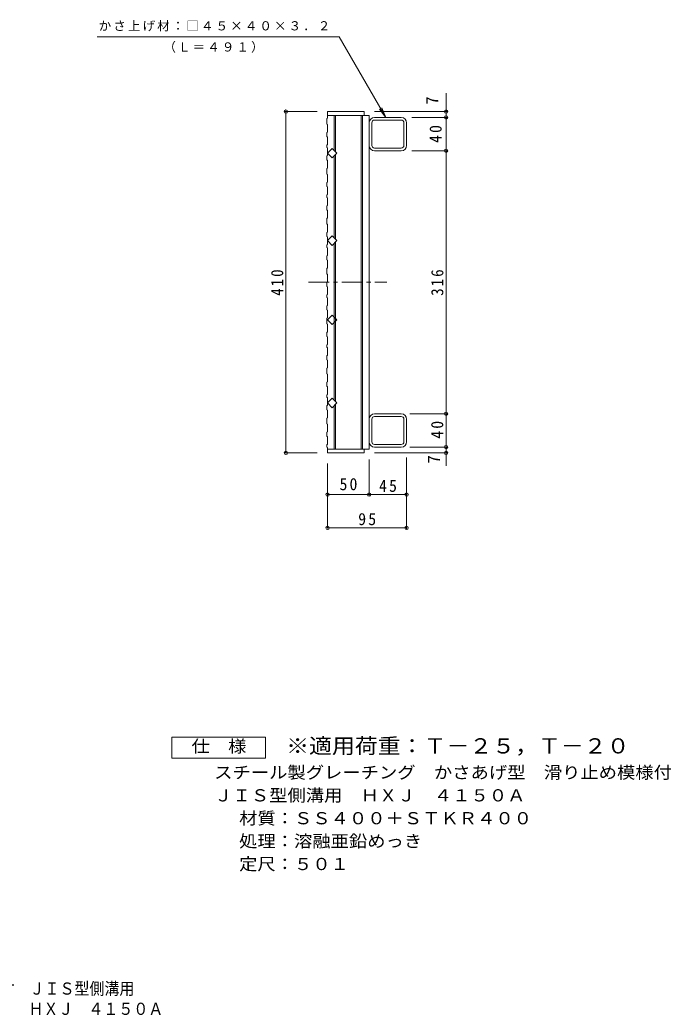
# Model space of a CAD drawing. Units: millimetres, scale not verified. Extents: x -585 to 809, y -686 to 552.
# Drawn here: x 27 to 809, y -686 to 510 of the extents above; entities that cross this region are included whole.
import ezdxf
from ezdxf.enums import TextEntityAlignment as Align

# ---------------------------------------------------------------- set-up
doc = ezdxf.new("R2010")
doc.units = ezdxf.units.MM
doc.header["$LTSCALE"] = 5
doc.header["$PDMODE"] = 32
doc.header["$PDSIZE"] = 4
doc.linetypes.add('CHAIN1', pattern=[8, 5, -1, 1, -1])
for name, color, linetype, lineweight in [('B-1', 2, 'Continuous', 9), ('B-2', 3, 'Continuous', 9), ('B-4', 7, 'Continuous', 9), ('F-4_F-4ﾚｲﾔ', 2, 'Continuous', 9)]:
    doc.layers.add(name, color=color, linetype=linetype, lineweight=lineweight)
doc.layers.add('F-5_F-5ﾚｲﾔ', color=2, linetype='Continuous')
doc.styles.add('ＭＳ ゴシック', font='')
doc.styles.get('ＭＳ ゴシック').set_extended_font_data('MS Gothic')

msp = doc.modelspace()

# ---------------------------------------------------------------- linework, layer by layer
at = {"layer": 'B-1'}
for p, q in [((449.321, 359.18), (449.321, 386.38)), ((484.721, 392.78), (452.521, 392.78)), ((484.721, 389.58), (452.521, 389.58)), ((487.921, 359.18), (487.921, 386.38)), ((491.121, 359.18), (491.121, 386.38)), ((452.521, 355.98), (484.721, 355.98)), ((484.721, 352.78), (452.521, 352.78)), ((484.721, 36.78), (452.521, 36.78)), ((449.321, 30.38), (449.321, 3.18)), ((452.521, 33.58), (484.721, 33.58)), ((487.921, 30.38), (487.921, 3.18)), ((491.121, 30.38), (491.121, 3.18)), ((484.721, -0.02), (452.521, -0.02)), ((484.721, -3.22), (452.521, -3.22))]:
    msp.add_line(p, q, dxfattribs=at)
for centre, radius, start, end in [((452.521, 386.38), 6.4, 90, 180), ((452.521, 386.38), 3.2, 90, 180), ((484.721, 386.38), 6.4, 0, 90), ((484.721, 386.38), 3.2, 0, 90), ((452.521, 359.18), 6.4, 180, 270), ((452.521, 359.18), 3.2, 180, 270), ((484.721, 359.18), 6.4, 270, 0), ((484.721, 359.18), 3.2, 270, 0), ((452.521, 30.38), 6.4, 90, 180), ((484.721, 30.38), 6.4, 0, 90), ((452.521, 30.38), 3.2, 90, 180), ((484.721, 30.38), 3.2, 0, 90), ((452.521, 3.18), 6.4, 180, 270), ((452.521, 3.18), 3.2, 180, 270), ((484.721, 3.18), 3.2, 270, 0), ((484.721, 3.18), 6.4, 270, 0)]:
    msp.add_arc(centre, radius, start, end, dxfattribs=at)
at = {"layer": 'B-2'}
for p, q in [((396.121, 399.78), (440.121, 399.78)), ((396.121, 392.046), (396.121, 399.78)), ((446.122, 395.28), (396.121, 395.28)), ((404.122, 353.094), (404.122, 395.28)), ((405.621, 351.594), (405.621, 395.28)), ((436.621, 395.28), (436.621, -5.72)), ((438.121, 395.28), (438.121, -5.72)), ((440.121, 399.78), (440.121, 395.28)), ((446.122, 395.28), (446.122, -5.72)), ((396.121, 392.046), (395.321, 391.529)), ((395.321, 384.813), (395.321, 391.529)), ((395.321, 384.813), (396.121, 384.295)), ((396.121, 384.295), (396.121, 375.171)), ((395.321, 374.653), (396.121, 375.171)), ((395.321, 369.813), (395.321, 374.653)), ((395.321, 369.813), (396.121, 369.295)), ((395.321, 359.653), (396.121, 360.171)), ((395.321, 359.653), (395.321, 356.688)), ((396.121, 369.295), (396.121, 360.171)), ((396.121, 356.171), (395.321, 356.688)), ((395.321, 346.529), (396.121, 347.046)), ((396.121, 356.171), (396.121, 347.046)), ((405.621, 347.966), (405.621, 246.594)), ((395.321, 346.529), (395.321, 341.688)), ((395.321, 341.688), (396.121, 341.171)), ((396.121, 341.171), (396.121, 332.046)), ((404.122, 346.466), (404.122, 248.094)), ((395.321, 331.529), (396.121, 332.046)), ((395.321, 331.529), (395.321, 324.813)), ((396.121, 324.295), (395.321, 324.813)), ((396.121, 324.295), (396.121, 315.171)), ((395.321, 314.653), (396.121, 315.171)), ((395.321, 309.813), (395.321, 314.653)), ((395.321, 309.813), (396.121, 309.295)), ((395.321, 299.653), (396.121, 300.171)), ((395.321, 299.653), (395.321, 296.688)), ((396.121, 309.295), (396.121, 300.171)), ((396.121, 296.171), (395.321, 296.688)), ((395.321, 286.529), (396.121, 287.046)), ((396.121, 296.171), (396.121, 287.046)), ((395.321, 286.529), (395.321, 281.688)), ((395.321, 281.688), (396.121, 281.171)), ((396.121, 281.171), (396.121, 272.046)), ((395.321, 271.529), (396.121, 272.046)), ((395.321, 271.529), (395.321, 264.813)), ((396.121, 264.295), (395.321, 264.813)), ((396.121, 264.295), (396.121, 255.171)), ((395.321, 254.653), (396.121, 255.171)), ((395.321, 249.813), (395.321, 254.653)), ((395.321, 249.813), (396.121, 249.295)), ((395.321, 239.653), (396.121, 240.171)), ((395.321, 239.653), (395.321, 236.688)), ((396.121, 249.295), (396.121, 240.171)), ((404.122, 53.093), (404.122, 241.466)), ((405.621, 51.593), (405.621, 242.966)), ((396.121, 236.171), (395.321, 236.688)), ((396.121, 236.171), (396.121, 227.046)), ((395.321, 226.529), (396.121, 227.046)), ((395.321, 226.529), (395.321, 221.688)), ((395.321, 221.688), (396.121, 221.171)), ((396.121, 221.171), (396.121, 212.046)), ((395.321, 211.529), (396.121, 212.046)), ((395.321, 211.529), (395.321, 204.813)), ((396.121, 204.295), (395.321, 204.813)), ((396.121, 204.295), (396.121, 195.171)), ((395.321, 194.653), (396.121, 195.171)), ((395.321, 189.813), (395.321, 194.653)), ((395.321, 189.813), (396.121, 189.295)), ((395.321, 179.653), (396.121, 180.171)), ((395.321, 179.653), (395.321, 176.688)), ((396.121, 189.295), (396.121, 180.171)), ((396.121, 176.171), (395.321, 176.688)), ((396.121, 176.171), (396.121, 167.046)), ((395.321, 166.529), (396.121, 167.046)), ((395.321, 166.529), (395.321, 161.688)), ((395.321, 161.688), (396.121, 161.171)), ((396.121, 161.171), (396.121, 152.046)), ((395.321, 151.529), (396.121, 152.046)), ((395.321, 151.529), (395.321, 144.813)), ((396.121, 144.295), (395.321, 144.813)), ((396.121, 144.295), (396.121, 135.171)), ((395.321, 134.653), (396.121, 135.171)), ((395.321, 129.813), (395.321, 134.653)), ((395.321, 129.813), (396.121, 129.295)), ((395.321, 119.653), (396.121, 120.171)), ((395.321, 119.653), (395.321, 116.688)), ((396.121, 129.295), (396.121, 120.171)), ((396.121, 116.171), (395.321, 116.688)), ((396.121, 116.171), (396.121, 107.046)), ((395.321, 106.529), (396.121, 107.046)), ((395.321, 106.529), (395.321, 101.688)), ((395.321, 101.688), (396.121, 101.171)), ((396.121, 101.171), (396.121, 92.046)), ((395.321, 91.529), (396.121, 92.046)), ((395.321, 91.529), (395.321, 84.813)), ((396.121, 84.295), (395.321, 84.813)), ((396.121, 84.295), (396.121, 75.171)), ((395.321, 74.653), (396.121, 75.171)), ((395.321, 69.813), (395.321, 74.653)), ((395.321, 69.813), (396.121, 69.295)), ((395.321, 59.653), (396.121, 60.171)), ((396.121, 69.295), (396.121, 60.171)), ((395.321, 59.653), (395.321, 56.688)), ((396.121, 56.171), (395.321, 56.688)), ((396.121, 56.171), (396.121, 47.046)), ((405.621, -5.72), (405.621, 47.966)), ((395.321, 46.529), (396.121, 47.046)), ((395.321, 46.529), (395.321, 41.688)), ((395.321, 41.688), (396.121, 41.171)), ((396.121, 41.171), (396.121, 32.046)), ((404.122, -5.72), (404.122, 46.466)), ((395.321, 31.529), (396.121, 32.046)), ((395.321, 31.529), (395.321, 24.813)), ((396.121, 24.295), (395.321, 24.813)), ((396.121, 24.295), (396.121, 15.171)), ((395.321, 14.653), (396.121, 15.171)), ((395.321, 9.813), (395.321, 14.653)), ((395.321, 9.813), (396.121, 9.295)), ((395.321, -0.347), (396.121, 0.171)), ((396.121, 9.295), (396.121, 0.171)), ((395.321, -0.347), (395.321, -3.312)), ((396.121, -3.829), (395.321, -3.312)), ((396.121, -3.829), (396.121, -10.22)), ((396.121, -5.72), (446.122, -5.72)), ((396.121, -10.22), (440.121, -10.22)), ((440.121, -10.22), (440.121, -5.72))]:
    msp.add_line(p, q, dxfattribs=at)
at = {"layer": 'B-2', "linetype": 'CHAIN1'}
msp.add_line((373.125, 194.78), (467.479, 194.78), dxfattribs=at)
at = {"layer": 'B-2'}
for points in [[(407.435, 349.78), (401.778, 344.123), (396.121, 349.78), (401.778, 355.437)], [(407.435, 244.78), (401.778, 250.437), (396.121, 244.78), (401.778, 239.123)], [(407.435, 149.78), (401.778, 155.436), (396.121, 149.78), (401.778, 144.123)], [(407.435, 49.78), (401.778, 55.436), (396.121, 49.78), (401.778, 44.123)]]:
    msp.add_lwpolyline(points, close=True, dxfattribs=at)
at = {"layer": 'B-4'}
for p, q in [((119.456, 489.78), (410.118, 489.78)), ((466.121, 392.78), (410.118, 489.78)), ((538.448, -25.789), (538.448, 422.053)), ((383.621, 399.78), (344.622, 399.78)), ((346.121, -10.22), (346.121, 399.78)), ((452.622, 399.78), (539.948, 399.78)), ((466.121, 392.78), (458.512, 402.697)), ((466.121, 392.78), (461.338, 404.328)), ((497.222, 392.78), (539.948, 392.78)), ((497.222, 352.78), (539.948, 352.78)), ((495.102, 36.78), (539.948, 36.78)), ((383.621, -10.22), (344.622, -10.22)), ((452.622, -10.22), (539.948, -10.22)), ((495.102, -3.22), (539.948, -3.22)), ((396.121, -22.72), (396.121, -100.22)), ((446.122, -18.22), (446.122, -61.72)), ((491.121, -15.72), (491.121, -101.72)), ((396.121, -60.22), (491.121, -60.22)), ((396.121, -100.22), (491.121, -100.22))]:
    msp.add_line(p, q, dxfattribs=at)
for p in [(346.121, 399.78), (538.448, 399.78), (538.448, 392.78), (538.448, 352.78), (538.448, 36.78), (346.121, -10.22), (538.448, -3.22), (538.448, -10.22), (396.121, -60.22), (446.122, -60.22), (491.121, -60.22), (396.121, -100.22), (491.121, -100.22)]:
    msp.add_point(p, dxfattribs=at)
at = {"layer": 'F-4_F-4ﾚｲﾔ'}
msp.add_lwpolyline([(208.941, -376.769), (208.941, -351.769), (321.441, -351.769), (321.441, -376.769)], close=True, dxfattribs=at)

# ---------------------------------------------------------------- texts
at = {"layer": 'B-4', "color": 2, "style": 'ＭＳ ゴシック'}
for p in [(533.448, 408.146), (535.448, -22.848)]:
    msp.add_text('7', height=14.66, rotation=90, dxfattribs=at).set_placement(p, align=Align.BOTTOM_LEFT)
at = {"layer": 'B-4', "char_height": 11, "attachment_point": 7, "style": 'ＭＳ ゴシック'}
for s, insert in [('\\T1.17;かさ上げ材：□４５×４０×３．２', (121.223, 496.18)), ('\\T1.17;（Ｌ＝４９１）', (198.967, 470.56))]:
    msp.add_mtext(s, dxfattribs=dict(at, insert=insert))
at = {"layer": 'B-4', "color": 2, "char_height": 14.66, "attachment_point": 7, "rotation": 90, "style": 'ＭＳ ゴシック'}
for s, insert in [('\\T1.27;\\W0.95;40', (533.448, 362.155)), ('\\T1.27;\\W0.9;410', (343.121, 178.53)), ('\\T1.27;\\W0.9;316', (535.448, 178.53)), ('\\T1.27;\\W0.95;40', (535.318, 6.823))]:
    msp.add_mtext(s, dxfattribs=dict(at, insert=insert))
at = {"layer": 'B-4', "color": 2, "char_height": 14.66, "attachment_point": 7, "style": 'ＭＳ ゴシック'}
for s, insert in [('\\T1.27;\\W0.95;50', (410.496, -55.22)), ('\\T1.27;\\W0.95;45', (457.997, -57.22)), ('\\T1.27;\\W0.95;95', (432.996, -97.22))]:
    msp.add_mtext(s, dxfattribs=dict(at, insert=insert))
at = {"layer": 'F-4_F-4ﾚｲﾔ', "style": 'ＭＳ ゴシック', "width": 1.1}
for s, p in [('仕\u3000様', (232.692, -374.269)), ('スチール製グレーチング\u3000かさあげ型\u3000滑り止め模様付', (259.986, -405.729)), ('ＪＩＳ型側溝用\u3000ＨＸＪ\u3000４１５０Ａ', (259.986, -433.23)), ('材質：ＳＳ４００＋ＳＴＫＲ４００', (289.842, -460.728)), ('処理：溶融亜鉛めっき', (289.842, -488.229)), ('定尺：５０１', (289.842, -515.729))]:
    msp.add_text(s, height=14.66, dxfattribs=at).set_placement(p, align=Align.BOTTOM_LEFT)
at = {"layer": 'F-5_F-5ﾚｲﾔ', "color": 3, "style": 'ＭＳ ゴシック', "width": 1.1}
msp.add_text('※適用荷重：Ｔ－２５，Ｔ－２０', height=18.33, dxfattribs=at).set_placement((346.441, -376.769), align=Align.BOTTOM_LEFT)
at = {"layer": 'F-5_F-5ﾚｲﾔ', "style": 'ＭＳ ゴシック', "width": 0.9}
for s, p in [('スチール製グレーチング\u3000かさあげ型\u3000滑り止め模様付\u3000ＪＩＳ型側溝用', (-429.828, -665.373)), ('ＨＸＪ\u3000４１５０Ａ', (36.832, -689.67))]:
    msp.add_text(s, height=14.66, dxfattribs=at).set_placement(p, align=Align.BOTTOM_LEFT)

doc.saveas('drawing.dxf')
